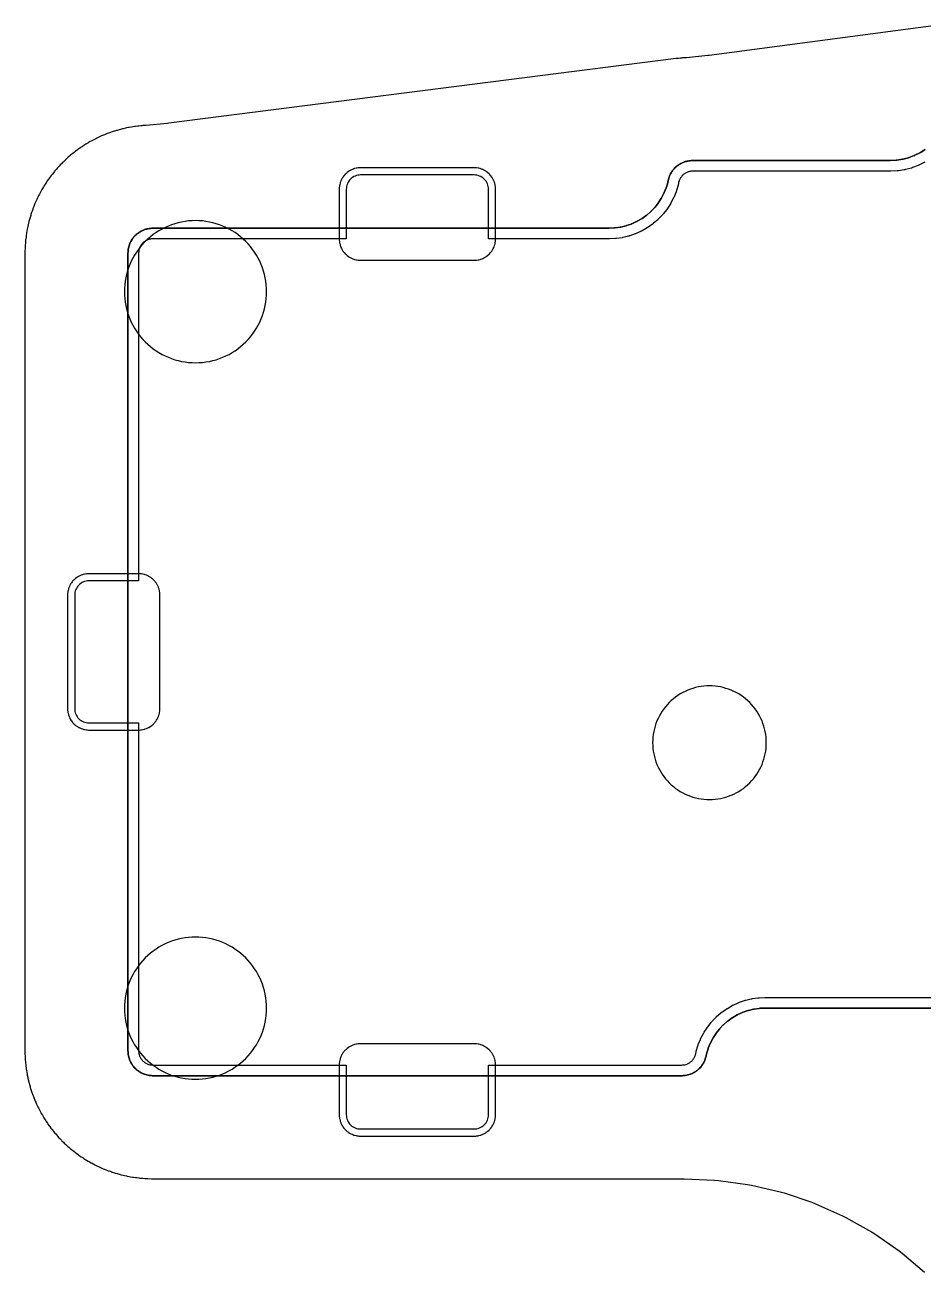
# Model space of a CAD drawing. Header units: millimetres. Extents: x 3 to 154, y -137 to -20.
# Drawn here: x 3.4 to 66.6, y -115.6 to -27.8 of the extents above; entities that cross this region are included whole.
import ezdxf

# ---------------------------------------------------------------- set-up
doc = ezdxf.new("R2010")
doc.units = ezdxf.units.MM
for name, color, linetype in [('BARE', 4, 'Continuous'), ('BARE_FLOOR', 6, 'Continuous'), ('FEET', 7, 'Continuous'), ('GASKET_POCKETS', 3, 'Continuous'), ('INNER_WALL', 2, 'Continuous'), ('OUTER_WALL', 1, 'Continuous'), ('PLATE', 4, 'Continuous')]:
    doc.layers.add(name, color=color, linetype=linetype)

msp = doc.modelspace()

# ---------------------------------------------------------------- linework, layer by layer
at = {"layer": 'BARE'}
for points in [[(67.838, -27.774), (51.524, -29.919), (51.43, -29.93), (49.947, -30.077), (49.852, -30.085), (49.747, -30.092), (49.678, -30.097), (49.65, -30.099), (49.582, -30.105), (49.525, -30.11), (49.379, -30.125), (49.276, -30.137), (49.205, -30.146), (13.513, -34.69), (13.416, -34.701), (11.889, -34.845), (11.784, -34.853), (11.736, -34.857), (11.709, -34.859), (11.674, -34.862), (11.607, -34.867), (11.55, -34.872), (11.405, -34.887), (11.325, -34.896), (11.178, -34.915), (11.115, -34.924), (10.976, -34.945), (10.882, -34.96), (10.731, -34.987), (10.676, -34.998), (10.533, -35.027), (10.454, -35.044), (10.309, -35.077), (10.248, -35.092), (10.112, -35.126), (10.02, -35.151), (9.872, -35.192), (9.819, -35.208), (9.679, -35.251), (9.602, -35.276), (9.461, -35.323), (9.401, -35.343), (9.269, -35.391), (9.181, -35.425), (9.037, -35.48), (8.986, -35.501), (8.851, -35.558), (8.777, -35.59), (8.641, -35.65), (8.584, -35.677), (8.457, -35.737), (8.372, -35.779), (8.235, -35.849), (8.186, -35.875), (8.057, -35.944), (7.986, -35.983), (7.858, -36.057), (7.803, -36.089), (7.683, -36.162), (7.602, -36.212), (7.472, -36.295), (7.426, -36.325), (7.305, -36.407), (7.238, -36.453), (7.117, -36.538), (7.066, -36.576), (6.954, -36.66), (6.878, -36.717), (6.757, -36.813), (6.714, -36.847), (6.601, -36.941), (6.54, -36.993), (6.428, -37.09), (6.381, -37.132), (6.277, -37.227), (6.208, -37.292), (6.096, -37.398), (6.057, -37.437), (5.954, -37.541), (5.898, -37.599), (5.796, -37.707), (5.753, -37.753), (5.659, -37.858), (5.596, -37.929), (5.496, -38.046), (5.461, -38.088), (5.368, -38.202), (5.318, -38.265), (5.227, -38.382), (5.189, -38.433), (5.106, -38.546), (5.05, -38.623), (4.962, -38.749), (4.931, -38.795), (4.85, -38.917), (4.807, -38.985), (4.728, -39.11), (4.695, -39.165), (4.623, -39.285), (4.575, -39.367), (4.5, -39.502), (4.473, -39.55), (4.405, -39.68), (4.368, -39.751), (4.302, -39.884), (4.274, -39.941), (4.215, -40.068), (4.175, -40.154), (4.113, -40.296), (4.092, -40.346), (4.036, -40.482), (4.007, -40.557), (3.954, -40.695), (3.932, -40.755), (3.885, -40.887), (3.855, -40.977), (3.807, -41.124), (3.79, -41.176), (3.748, -41.317), (3.726, -41.394), (3.687, -41.537), (3.671, -41.599), (3.638, -41.735), (3.616, -41.827), (3.583, -41.978), (3.571, -42.032), (3.543, -42.176), (3.529, -42.255), (3.504, -42.401), (3.494, -42.464), (3.474, -42.603), (3.462, -42.697), (3.443, -42.85), (3.437, -42.905), (3.424, -43.05), (3.417, -43.131), (3.407, -43.278), (3.401, -43.372), (3.397, -43.456), (3.396, -43.472), (3.391, -43.733), (3.388, -99.859), (3.388, -99.9), (3.388, -100.006), (3.39, -100.092), (3.391, -100.182), (3.398, -100.359), (3.398, -100.359), (3.404, -100.476), (3.409, -100.564), (3.412, -100.615), (3.424, -100.762), (3.429, -100.818), (3.444, -100.964), (3.453, -101.044), (3.471, -101.191), (3.48, -101.254), (3.501, -101.393), (3.517, -101.487), (3.544, -101.638), (3.554, -101.692), (3.583, -101.836), (3.6, -101.915), (3.633, -102.059), (3.648, -102.121), (3.682, -102.257), (3.707, -102.349), (3.748, -102.497), (3.764, -102.55), (3.807, -102.69), (3.832, -102.767), (3.879, -102.907), (3.9, -102.967), (3.947, -103.099), (3.981, -103.188), (4.037, -103.332), (4.057, -103.383), (4.114, -103.518), (4.146, -103.592), (4.207, -103.727), (4.233, -103.785), (4.294, -103.912), (4.336, -103.997), (4.405, -104.134), (4.431, -104.183), (4.501, -104.312), (4.54, -104.382), (4.613, -104.511), (4.645, -104.566), (4.718, -104.686), (4.768, -104.767), (4.851, -104.897), (4.881, -104.943), (4.963, -105.064), (5.009, -105.131), (5.095, -105.251), (5.132, -105.303), (5.216, -105.415), (5.274, -105.49), (5.369, -105.612), (5.404, -105.655), (5.497, -105.767), (5.549, -105.829), (5.646, -105.941), (5.689, -105.988), (5.783, -106.092), (5.848, -106.161), (5.955, -106.272), (5.993, -106.312), (6.097, -106.415), (6.155, -106.471), (6.263, -106.573), (6.31, -106.616), (6.414, -106.71), (6.485, -106.772), (6.602, -106.873), (6.645, -106.908), (6.758, -107.001), (6.821, -107.051), (6.938, -107.141), (6.989, -107.18), (7.102, -107.263), (7.179, -107.318), (7.306, -107.407), (7.351, -107.438), (7.473, -107.519), (7.541, -107.562), (7.666, -107.641), (7.721, -107.674), (7.841, -107.746), (7.924, -107.793), (8.058, -107.869), (8.106, -107.895), (8.236, -107.964), (8.307, -108.001), (8.44, -108.067), (8.497, -108.095), (8.624, -108.154), (8.711, -108.193), (8.852, -108.255), (8.903, -108.277), (9.038, -108.332), (9.113, -108.362), (9.252, -108.415), (9.311, -108.437), (9.444, -108.484), (9.533, -108.514), (9.68, -108.562), (9.732, -108.579), (9.873, -108.621), (9.95, -108.643), (10.093, -108.682), (10.155, -108.698), (10.291, -108.731), (10.383, -108.753), (10.534, -108.786), (10.588, -108.797), (10.732, -108.825), (10.811, -108.84), (10.957, -108.865), (11.02, -108.874), (11.159, -108.895), (11.253, -108.907), (11.406, -108.925), (11.461, -108.931), (11.607, -108.945), (11.687, -108.952), (11.835, -108.962), (11.929, -108.967), (12.012, -108.972), (12.029, -108.972), (12.289, -108.978), (49.529, -108.981), (49.554, -108.981), (49.642, -108.981), (49.783, -108.984), (51.916, -109.075), (52.197, -109.101), (54.242, -109.382), (54.519, -109.434), (56.53, -109.906), (56.8, -109.983), (58.758, -110.642), (59.02, -110.744), (60.907, -111.584), (61.158, -111.71), (62.958, -112.723), (63.197, -112.872), (64.894, -114.049), (65.117, -114.22), (66.696, -115.551)], [(69.133, -96.969), (55.51, -96.969), (55.498, -96.969), (55.483, -96.969), (55.481, -96.969), (55.097, -96.988), (55.087, -96.988), (55.058, -96.991), (55.048, -96.992), (54.697, -97.043), (54.687, -97.044), (54.659, -97.05), (54.648, -97.052), (54.304, -97.136), (54.294, -97.138), (54.266, -97.146), (54.256, -97.15), (53.922, -97.265), (53.912, -97.269), (53.885, -97.279), (53.875, -97.284), (53.553, -97.431), (53.544, -97.435), (53.518, -97.448), (53.509, -97.454), (53.202, -97.63), (53.193, -97.636), (53.169, -97.651), (53.16, -97.657), (52.872, -97.863), (52.863, -97.869), (52.841, -97.886), (52.832, -97.893), (52.565, -98.125), (52.557, -98.132), (52.536, -98.152), (52.529, -98.159), (52.284, -98.415), (52.277, -98.423), (52.258, -98.445), (52.251, -98.453), (52.032, -98.731), (52.026, -98.74), (52.009, -98.763), (52.003, -98.772), (51.812, -99.069), (51.806, -99.078), (51.792, -99.103), (51.787, -99.113), (51.624, -99.427), (51.619, -99.437), (51.607, -99.463), (51.603, -99.472), (51.471, -99.801), (51.468, -99.811), (51.458, -99.838), (51.455, -99.848), (51.355, -100.188), (51.352, -100.198), (51.345, -100.226), (51.343, -100.236), (51.331, -100.296), (51.324, -100.332), (51.324, -100.333), (51.315, -100.369), (51.305, -100.409), (51.286, -100.481), (51.285, -100.483), (51.262, -100.553), (51.255, -100.574), (51.229, -100.643), (51.228, -100.645), (51.198, -100.713), (51.189, -100.733), (51.156, -100.799), (51.155, -100.801), (51.119, -100.866), (51.107, -100.885), (51.068, -100.947), (51.067, -100.949), (51.024, -101.01), (51.011, -101.027), (50.966, -101.086), (50.964, -101.088), (50.916, -101.144), (50.901, -101.16), (50.851, -101.214), (50.849, -101.216), (50.796, -101.267), (50.779, -101.282), (50.723, -101.33), (50.722, -101.331), (50.663, -101.377), (50.646, -101.39), (50.585, -101.433), (50.583, -101.434), (50.521, -101.474), (50.502, -101.485), (50.438, -101.522), (50.436, -101.523), (50.37, -101.556), (50.35, -101.566), (50.282, -101.596), (50.28, -101.597), (50.211, -101.623), (50.19, -101.631), (50.12, -101.654), (50.118, -101.655), (50.047, -101.675), (50.025, -101.68), (49.953, -101.696), (49.951, -101.697), (49.878, -101.709), (49.856, -101.713), (49.783, -101.722), (49.781, -101.722), (49.707, -101.727), (49.666, -101.729), (49.629, -101.731), (49.628, -101.731), (49.591, -101.731), (12.407, -101.731), (12.37, -101.731), (12.369, -101.731), (12.332, -101.729), (12.291, -101.727), (12.217, -101.722), (12.215, -101.722), (12.142, -101.713), (12.12, -101.71), (12.048, -101.697), (12.045, -101.696), (11.973, -101.68), (11.952, -101.675), (11.881, -101.655), (11.879, -101.655), (11.809, -101.632), (11.788, -101.624), (11.719, -101.598), (11.717, -101.597), (11.65, -101.567), (11.63, -101.557), (11.564, -101.524), (11.562, -101.523), (11.498, -101.487), (11.479, -101.476), (11.417, -101.436), (11.415, -101.435), (11.355, -101.392), (11.337, -101.379), (11.279, -101.334), (11.277, -101.333), (11.221, -101.284), (11.205, -101.27), (11.152, -101.219), (11.15, -101.217), (11.099, -101.164), (11.084, -101.148), (11.036, -101.092), (11.035, -101.09), (10.989, -101.032), (10.976, -101.014), (10.934, -100.954), (10.933, -100.952), (10.893, -100.89), (10.882, -100.871), (10.846, -100.807), (10.844, -100.805), (10.811, -100.739), (10.802, -100.719), (10.772, -100.652), (10.771, -100.65), (10.745, -100.581), (10.737, -100.56), (10.714, -100.49), (10.713, -100.488), (10.694, -100.417), (10.688, -100.395), (10.672, -100.324), (10.672, -100.321), (10.659, -100.249), (10.656, -100.227), (10.647, -100.154), (10.647, -100.152), (10.641, -100.078), (10.639, -100.037), (10.638, -100), (10.638, -99.999), (10.637, -99.962), (10.637, -43.85), (10.638, -43.813), (10.638, -43.812), (10.639, -43.775), (10.641, -43.734), (10.647, -43.661), (10.647, -43.659), (10.656, -43.586), (10.659, -43.564), (10.672, -43.491), (10.672, -43.489), (10.688, -43.417), (10.694, -43.396), (10.713, -43.325), (10.714, -43.322), (10.737, -43.252), (10.745, -43.232), (10.771, -43.163), (10.772, -43.161), (10.802, -43.094), (10.811, -43.074), (10.844, -43.008), (10.846, -43.006), (10.882, -42.942), (10.893, -42.923), (10.933, -42.861), (10.934, -42.859), (10.976, -42.798), (10.989, -42.781), (11.035, -42.723), (11.036, -42.721), (11.084, -42.665), (11.099, -42.649), (11.15, -42.595), (11.152, -42.594), (11.205, -42.543), (11.221, -42.528), (11.277, -42.48), (11.279, -42.479), (11.337, -42.433), (11.355, -42.42), (11.415, -42.378), (11.417, -42.376), (11.479, -42.337), (11.498, -42.326), (11.562, -42.289), (11.564, -42.288), (11.63, -42.255), (11.65, -42.246), (11.717, -42.216), (11.719, -42.215), (11.788, -42.188), (11.809, -42.181), (11.879, -42.158), (11.881, -42.157), (11.952, -42.138), (11.973, -42.132), (12.045, -42.116), (12.047, -42.116), (12.12, -42.103), (12.142, -42.1), (12.215, -42.091), (12.217, -42.091), (12.291, -42.085), (12.332, -42.083), (12.368, -42.082), (12.37, -42.082), (12.407, -42.081), (44.465, -42.081), (44.477, -42.081), (44.492, -42.081), (44.494, -42.081), (44.878, -42.062), (44.888, -42.062), (44.917, -42.059), (44.917, -42.059), (44.927, -42.058), (45.278, -42.007), (45.288, -42.006), (45.316, -42), (45.327, -41.998), (45.671, -41.914), (45.681, -41.912), (45.709, -41.904), (45.719, -41.9), (46.053, -41.785), (46.063, -41.781), (46.09, -41.771), (46.1, -41.766), (46.422, -41.619), (46.431, -41.615), (46.457, -41.602), (46.466, -41.596), (46.773, -41.42), (46.782, -41.414), (46.806, -41.399), (46.815, -41.393), (47.103, -41.187), (47.112, -41.181), (47.134, -41.164), (47.143, -41.157), (47.41, -40.925), (47.418, -40.918), (47.439, -40.898), (47.446, -40.891), (47.691, -40.635), (47.698, -40.627), (47.717, -40.605), (47.724, -40.597), (47.943, -40.319), (47.949, -40.31), (47.966, -40.287), (47.972, -40.278), (48.163, -39.981), (48.169, -39.972), (48.183, -39.947), (48.188, -39.937), (48.351, -39.623), (48.356, -39.613), (48.368, -39.587), (48.372, -39.578), (48.504, -39.249), (48.507, -39.239), (48.517, -39.212), (48.52, -39.202), (48.62, -38.862), (48.623, -38.852), (48.63, -38.824), (48.632, -38.814), (48.644, -38.754), (48.651, -38.718), (48.651, -38.717), (48.66, -38.681), (48.67, -38.641), (48.689, -38.569), (48.69, -38.567), (48.713, -38.497), (48.72, -38.476), (48.746, -38.407), (48.747, -38.405), (48.777, -38.337), (48.786, -38.317), (48.819, -38.251), (48.82, -38.249), (48.856, -38.184), (48.868, -38.165), (48.907, -38.103), (48.908, -38.101), (48.951, -38.04), (48.964, -38.023), (49.009, -37.964), (49.011, -37.962), (49.059, -37.906), (49.074, -37.89), (49.124, -37.836), (49.126, -37.834), (49.179, -37.783), (49.196, -37.768), (49.252, -37.72), (49.253, -37.719), (49.312, -37.673), (49.329, -37.66), (49.39, -37.617), (49.392, -37.616), (49.454, -37.576), (49.473, -37.565), (49.537, -37.528), (49.539, -37.527), (49.605, -37.494), (49.625, -37.484), (49.693, -37.454), (49.695, -37.453), (49.764, -37.427), (49.785, -37.419), (49.855, -37.396), (49.857, -37.395), (49.928, -37.375), (49.95, -37.37), (50.022, -37.354), (50.024, -37.353), (50.097, -37.341), (50.119, -37.337), (50.192, -37.328), (50.194, -37.328), (50.268, -37.323), (50.309, -37.321), (50.346, -37.319), (50.347, -37.319), (50.384, -37.319), (64.248, -37.319), (64.261, -37.319), (64.277, -37.318), (64.279, -37.318), (64.695, -37.297), (64.707, -37.296), (64.737, -37.293), (64.749, -37.291), (65.128, -37.232), (65.139, -37.23), (65.17, -37.224), (65.181, -37.221), (65.552, -37.123), (65.563, -37.12), (65.592, -37.111), (65.603, -37.107), (65.962, -36.971), (65.973, -36.967), (66.001, -36.955), (66.012, -36.95), (66.355, -36.778), (66.365, -36.773), (66.392, -36.757), (66.402, -36.751), (66.726, -36.545)]]:
    msp.add_lwpolyline(points, dxfattribs=at)
at = {"layer": 'BARE_FLOOR'}
msp.add_lwpolyline([(55.555, -78.294), (55.551, -78.098), (55.536, -77.902), (55.512, -77.708), (55.478, -77.514), (55.435, -77.323), (55.383, -77.133), (55.321, -76.947), (55.251, -76.764), (55.171, -76.584), (55.083, -76.409), (54.986, -76.238), (54.881, -76.072), (54.768, -75.912), (54.647, -75.757), (54.519, -75.608), (54.384, -75.466), (54.242, -75.331), (54.093, -75.202), (53.938, -75.082), (53.778, -74.969), (53.612, -74.864), (53.441, -74.767), (53.266, -74.678), (53.086, -74.599), (52.903, -74.528), (52.716, -74.467), (52.527, -74.414), (52.336, -74.371), (52.142, -74.338), (51.947, -74.314), (51.752, -74.299), (51.555, -74.294), (51.359, -74.299), (51.163, -74.314), (50.968, -74.338), (50.775, -74.371), (50.583, -74.414), (50.394, -74.467), (50.208, -74.528), (50.025, -74.599), (49.845, -74.678), (49.67, -74.767), (49.499, -74.864), (49.333, -74.969), (49.173, -75.082), (49.018, -75.202), (48.869, -75.331), (48.727, -75.466), (48.592, -75.608), (48.463, -75.757), (48.342, -75.912), (48.229, -76.072), (48.124, -76.238), (48.028, -76.409), (47.939, -76.584), (47.86, -76.764), (47.789, -76.947), (47.728, -77.133), (47.675, -77.323), (47.632, -77.514), (47.599, -77.708), (47.575, -77.902), (47.56, -78.098), (47.555, -78.294), (47.56, -78.491), (47.575, -78.687), (47.599, -78.881), (47.632, -79.075), (47.675, -79.266), (47.728, -79.456), (47.789, -79.642), (47.86, -79.825), (47.939, -80.005), (48.028, -80.18), (48.124, -80.351), (48.229, -80.517), (48.342, -80.677), (48.463, -80.832), (48.592, -80.981), (48.727, -81.123), (48.869, -81.258), (49.018, -81.386), (49.173, -81.507), (49.333, -81.62), (49.499, -81.725), (49.67, -81.822), (49.845, -81.91), (50.025, -81.99), (50.208, -82.061), (50.394, -82.122), (50.583, -82.175), (50.775, -82.218), (50.968, -82.251), (51.163, -82.275), (51.359, -82.29), (51.555, -82.294), (51.752, -82.29), (51.947, -82.275), (52.142, -82.251), (52.336, -82.218), (52.527, -82.175), (52.716, -82.122), (52.903, -82.061), (53.086, -81.99), (53.266, -81.91), (53.441, -81.822), (53.612, -81.725), (53.778, -81.62), (53.938, -81.507), (54.093, -81.386), (54.242, -81.258), (54.384, -81.123), (54.519, -80.981), (54.647, -80.832), (54.768, -80.677), (54.881, -80.517), (54.986, -80.351), (55.083, -80.18), (55.171, -80.005), (55.251, -79.825), (55.321, -79.642), (55.383, -79.456), (55.435, -79.266), (55.478, -79.075), (55.512, -78.881), (55.536, -78.687), (55.551, -78.491), (55.555, -78.294)], close=True, dxfattribs=at)
at = {"layer": 'FEET'}
for points in [[(20.391, -46.548), (20.385, -46.303), (20.366, -46.058), (20.336, -45.814), (20.294, -45.573), (20.241, -45.333), (20.175, -45.097), (20.098, -44.864), (20.01, -44.635), (19.91, -44.41), (19.8, -44.191), (19.679, -43.978), (19.548, -43.77), (19.407, -43.57), (19.256, -43.376), (19.095, -43.19), (18.926, -43.013), (18.748, -42.843), (18.563, -42.683), (18.369, -42.532), (18.168, -42.391), (17.961, -42.26), (17.748, -42.139), (17.528, -42.028), (17.304, -41.929), (17.075, -41.84), (16.842, -41.763), (16.605, -41.698), (16.366, -41.644), (16.124, -41.602), (15.881, -41.572), (15.636, -41.554), (15.391, -41.548), (15.145, -41.554), (14.9, -41.572), (14.657, -41.602), (14.415, -41.644), (14.176, -41.698), (13.939, -41.763), (13.706, -41.84), (13.477, -41.929), (13.253, -42.028), (13.034, -42.139), (12.82, -42.26), (12.613, -42.391), (12.412, -42.532), (12.219, -42.683), (12.033, -42.843), (11.855, -43.013), (11.686, -43.19), (11.525, -43.376), (11.375, -43.57), (11.233, -43.77), (11.102, -43.978), (10.981, -44.191), (10.871, -44.41), (10.771, -44.635), (10.683, -44.864), (10.606, -45.097), (10.54, -45.333), (10.487, -45.573), (10.445, -45.814), (10.415, -46.058), (10.397, -46.303), (10.391, -46.548), (10.397, -46.793), (10.415, -47.038), (10.445, -47.282), (10.487, -47.524), (10.54, -47.763), (10.606, -48), (10.683, -48.233), (10.771, -48.462), (10.871, -48.686), (10.981, -48.905), (11.102, -49.119), (11.233, -49.326), (11.375, -49.527), (11.525, -49.72), (11.686, -49.906), (11.855, -50.084), (12.033, -50.253), (12.219, -50.413), (12.412, -50.564), (12.613, -50.705), (12.82, -50.837), (13.034, -50.958), (13.253, -51.068), (13.477, -51.168), (13.706, -51.256), (13.939, -51.333), (14.176, -51.398), (14.415, -51.452), (14.657, -51.494), (14.9, -51.524), (15.145, -51.542), (15.391, -51.548), (15.636, -51.542), (15.881, -51.524), (16.124, -51.494), (16.366, -51.452), (16.605, -51.398), (16.842, -51.333), (17.075, -51.256), (17.304, -51.168), (17.528, -51.068), (17.748, -50.958), (17.961, -50.837), (18.168, -50.705), (18.369, -50.564), (18.563, -50.413), (18.748, -50.253), (18.926, -50.084), (19.095, -49.906), (19.256, -49.72), (19.407, -49.527), (19.548, -49.326), (19.679, -49.119), (19.8, -48.905), (19.91, -48.686), (20.01, -48.462), (20.098, -48.233), (20.175, -48), (20.241, -47.763), (20.294, -47.524), (20.336, -47.282), (20.366, -47.038), (20.385, -46.793), (20.391, -46.548)], [(20.388, -96.978), (20.382, -96.733), (20.364, -96.488), (20.334, -96.245), (20.292, -96.003), (20.238, -95.763), (20.172, -95.527), (20.095, -95.294), (20.007, -95.065), (19.908, -94.841), (19.797, -94.621), (19.676, -94.408), (19.545, -94.2), (19.404, -94), (19.253, -93.806), (19.092, -93.621), (18.923, -93.443), (18.745, -93.274), (18.56, -93.113), (18.366, -92.962), (18.166, -92.821), (17.958, -92.69), (17.745, -92.569), (17.525, -92.458), (17.301, -92.359), (17.072, -92.271), (16.839, -92.194), (16.603, -92.128), (16.363, -92.074), (16.121, -92.032), (15.878, -92.002), (15.633, -91.984), (15.388, -91.978), (15.142, -91.984), (14.898, -92.002), (14.654, -92.032), (14.412, -92.074), (14.173, -92.128), (13.936, -92.194), (13.703, -92.271), (13.474, -92.359), (13.25, -92.458), (13.031, -92.569), (12.817, -92.69), (12.61, -92.821), (12.409, -92.962), (12.216, -93.113), (12.03, -93.274), (11.852, -93.443), (11.683, -93.621), (11.523, -93.806), (11.372, -94), (11.23, -94.2), (11.099, -94.408), (10.978, -94.621), (10.868, -94.841), (10.768, -95.065), (10.68, -95.294), (10.603, -95.527), (10.538, -95.763), (10.484, -96.003), (10.442, -96.245), (10.412, -96.488), (10.394, -96.733), (10.388, -96.978), (10.394, -97.224), (10.412, -97.468), (10.442, -97.712), (10.484, -97.954), (10.538, -98.193), (10.603, -98.43), (10.68, -98.663), (10.768, -98.892), (10.868, -99.116), (10.978, -99.335), (11.099, -99.549), (11.23, -99.756), (11.372, -99.957), (11.523, -100.15), (11.683, -100.336), (11.852, -100.514), (12.03, -100.683), (12.216, -100.843), (12.409, -100.994), (12.61, -101.136), (12.817, -101.267), (13.031, -101.388), (13.25, -101.498), (13.474, -101.598), (13.703, -101.686), (13.936, -101.763), (14.173, -101.828), (14.412, -101.882), (14.654, -101.924), (14.898, -101.954), (15.142, -101.972), (15.388, -101.978), (15.633, -101.972), (15.878, -101.954), (16.121, -101.924), (16.363, -101.882), (16.603, -101.828), (16.839, -101.763), (17.072, -101.686), (17.301, -101.598), (17.525, -101.498), (17.745, -101.388), (17.958, -101.267), (18.166, -101.136), (18.366, -100.994), (18.56, -100.843), (18.745, -100.683), (18.923, -100.514), (19.092, -100.336), (19.253, -100.15), (19.404, -99.957), (19.545, -99.756), (19.676, -99.549), (19.797, -99.335), (19.908, -99.116), (20.007, -98.892), (20.095, -98.663), (20.172, -98.43), (20.238, -98.193), (20.292, -97.954), (20.334, -97.712), (20.364, -97.468), (20.382, -97.224), (20.388, -96.978)]]:
    msp.add_lwpolyline(points, close=True, dxfattribs=at)
at = {"layer": 'GASKET_POCKETS'}
for points in [[(27, -37.831), (26.975, -37.832), (26.877, -37.837), (26.829, -37.841), (26.732, -37.856), (26.683, -37.865), (26.588, -37.889), (26.541, -37.904), (26.449, -37.937), (26.404, -37.955), (26.315, -37.997), (26.272, -38.02), (26.187, -38.071), (26.147, -38.098), (26.068, -38.157), (26.03, -38.188), (25.957, -38.254), (25.922, -38.288), (25.857, -38.361), (25.825, -38.399), (25.767, -38.478), (25.74, -38.519), (25.689, -38.603), (25.666, -38.646), (25.624, -38.735), (25.605, -38.78), (25.572, -38.873), (25.558, -38.919), (25.534, -39.015), (25.525, -39.063), (25.51, -39.16), (25.505, -39.209), (25.501, -39.307), (25.5, -39.331), (25.5, -42.831), (25.501, -42.856), (25.505, -42.954), (25.51, -43.003), (25.525, -43.1), (25.534, -43.148), (25.558, -43.243), (25.572, -43.29), (25.605, -43.382), (25.624, -43.428), (25.666, -43.516), (25.689, -43.56), (25.74, -43.644), (25.767, -43.685), (25.825, -43.763), (25.857, -43.801), (25.922, -43.874), (25.957, -43.909), (26.03, -43.975), (26.068, -44.006), (26.147, -44.064), (26.187, -44.092), (26.272, -44.142), (26.315, -44.165), (26.404, -44.207), (26.449, -44.226), (26.541, -44.259), (26.588, -44.273), (26.683, -44.297), (26.732, -44.307), (26.829, -44.321), (26.877, -44.326), (26.975, -44.331), (27, -44.331), (35, -44.331), (35.025, -44.331), (35.123, -44.326), (35.171, -44.321), (35.268, -44.307), (35.317, -44.297), (35.412, -44.273), (35.459, -44.259), (35.551, -44.226), (35.596, -44.207), (35.685, -44.165), (35.728, -44.142), (35.813, -44.092), (35.853, -44.064), (35.932, -44.006), (35.97, -43.975), (36.043, -43.909), (36.078, -43.874), (36.143, -43.801), (36.175, -43.763), (36.233, -43.685), (36.26, -43.644), (36.311, -43.56), (36.334, -43.516), (36.376, -43.428), (36.395, -43.382), (36.428, -43.29), (36.442, -43.243), (36.466, -43.148), (36.475, -43.1), (36.49, -43.003), (36.495, -42.954), (36.499, -42.856), (36.5, -42.831), (36.5, -39.331), (36.499, -39.307), (36.495, -39.209), (36.49, -39.16), (36.475, -39.063), (36.466, -39.015), (36.442, -38.919), (36.428, -38.873), (36.395, -38.78), (36.376, -38.735), (36.334, -38.646), (36.311, -38.603), (36.26, -38.519), (36.233, -38.478), (36.175, -38.399), (36.143, -38.361), (36.078, -38.288), (36.043, -38.254), (35.97, -38.188), (35.932, -38.157), (35.853, -38.098), (35.813, -38.071), (35.728, -38.02), (35.685, -37.997), (35.596, -37.955), (35.551, -37.937), (35.459, -37.904), (35.412, -37.889), (35.317, -37.865), (35.268, -37.856), (35.171, -37.841), (35.123, -37.837), (35.025, -37.832), (35, -37.831), (27, -37.831)], [(6.387, -75.9), (6.388, -75.925), (6.393, -76.023), (6.398, -76.071), (6.412, -76.168), (6.422, -76.217), (6.446, -76.312), (6.46, -76.359), (6.493, -76.451), (6.512, -76.496), (6.554, -76.585), (6.577, -76.628), (6.627, -76.713), (6.654, -76.753), (6.713, -76.832), (6.744, -76.87), (6.81, -76.943), (6.845, -76.978), (6.917, -77.043), (6.955, -77.075), (7.034, -77.133), (7.075, -77.16), (7.159, -77.211), (7.202, -77.234), (7.291, -77.276), (7.336, -77.295), (7.429, -77.328), (7.476, -77.342), (7.571, -77.366), (7.619, -77.375), (7.716, -77.39), (7.765, -77.395), (7.863, -77.399), (7.887, -77.4), (11.387, -77.4), (11.412, -77.399), (11.51, -77.395), (11.559, -77.39), (11.656, -77.375), (11.704, -77.366), (11.799, -77.342), (11.846, -77.328), (11.939, -77.295), (11.984, -77.276), (12.073, -77.234), (12.116, -77.211), (12.2, -77.16), (12.241, -77.133), (12.32, -77.075), (12.358, -77.043), (12.43, -76.978), (12.465, -76.943), (12.531, -76.87), (12.562, -76.832), (12.621, -76.753), (12.648, -76.713), (12.698, -76.628), (12.721, -76.585), (12.763, -76.496), (12.782, -76.451), (12.815, -76.359), (12.829, -76.312), (12.853, -76.217), (12.863, -76.168), (12.877, -76.071), (12.882, -76.023), (12.887, -75.925), (12.887, -75.9), (12.887, -67.9), (12.887, -67.875), (12.882, -67.777), (12.877, -67.729), (12.863, -67.632), (12.853, -67.583), (12.829, -67.488), (12.815, -67.441), (12.782, -67.349), (12.763, -67.304), (12.721, -67.215), (12.698, -67.172), (12.648, -67.087), (12.621, -67.047), (12.562, -66.968), (12.531, -66.93), (12.465, -66.857), (12.43, -66.822), (12.358, -66.757), (12.32, -66.725), (12.241, -66.667), (12.2, -66.64), (12.116, -66.589), (12.073, -66.566), (11.984, -66.524), (11.939, -66.505), (11.846, -66.472), (11.799, -66.458), (11.704, -66.434), (11.656, -66.425), (11.559, -66.41), (11.51, -66.405), (11.412, -66.401), (11.387, -66.4), (7.887, -66.4), (7.863, -66.401), (7.765, -66.405), (7.716, -66.41), (7.619, -66.425), (7.571, -66.434), (7.476, -66.458), (7.429, -66.472), (7.336, -66.505), (7.291, -66.524), (7.202, -66.566), (7.159, -66.589), (7.075, -66.64), (7.034, -66.667), (6.955, -66.725), (6.917, -66.757), (6.845, -66.822), (6.81, -66.857), (6.744, -66.93), (6.713, -66.968), (6.654, -67.047), (6.627, -67.087), (6.577, -67.172), (6.554, -67.215), (6.512, -67.304), (6.493, -67.349), (6.46, -67.441), (6.446, -67.488), (6.422, -67.583), (6.412, -67.632), (6.398, -67.729), (6.393, -67.777), (6.388, -67.875), (6.387, -67.9), (6.387, -75.9)], [(35, -105.981), (35.025, -105.981), (35.123, -105.976), (35.171, -105.971), (35.268, -105.957), (35.317, -105.947), (35.412, -105.923), (35.459, -105.909), (35.551, -105.876), (35.596, -105.857), (35.685, -105.815), (35.728, -105.792), (35.813, -105.742), (35.853, -105.714), (35.932, -105.656), (35.97, -105.625), (36.043, -105.559), (36.078, -105.524), (36.143, -105.451), (36.175, -105.413), (36.233, -105.335), (36.26, -105.294), (36.311, -105.21), (36.334, -105.166), (36.376, -105.078), (36.395, -105.032), (36.428, -104.94), (36.442, -104.893), (36.466, -104.798), (36.475, -104.75), (36.49, -104.653), (36.495, -104.604), (36.499, -104.506), (36.5, -104.481), (36.5, -100.981), (36.499, -100.957), (36.495, -100.859), (36.49, -100.81), (36.475, -100.713), (36.466, -100.665), (36.442, -100.569), (36.428, -100.523), (36.395, -100.43), (36.376, -100.385), (36.334, -100.296), (36.311, -100.253), (36.26, -100.169), (36.233, -100.128), (36.175, -100.049), (36.143, -100.011), (36.078, -99.938), (36.043, -99.904), (35.97, -99.838), (35.932, -99.807), (35.853, -99.748), (35.813, -99.721), (35.728, -99.67), (35.685, -99.647), (35.596, -99.605), (35.551, -99.587), (35.459, -99.554), (35.412, -99.539), (35.317, -99.515), (35.268, -99.506), (35.171, -99.491), (35.123, -99.487), (35.025, -99.482), (35, -99.481), (27, -99.481), (26.975, -99.482), (26.877, -99.487), (26.829, -99.491), (26.732, -99.506), (26.683, -99.515), (26.588, -99.539), (26.541, -99.554), (26.449, -99.587), (26.404, -99.605), (26.315, -99.647), (26.272, -99.67), (26.187, -99.721), (26.147, -99.748), (26.068, -99.807), (26.03, -99.838), (25.957, -99.904), (25.922, -99.938), (25.857, -100.011), (25.825, -100.049), (25.767, -100.128), (25.74, -100.169), (25.689, -100.253), (25.666, -100.296), (25.624, -100.385), (25.605, -100.43), (25.572, -100.523), (25.558, -100.569), (25.534, -100.665), (25.525, -100.713), (25.51, -100.81), (25.505, -100.859), (25.501, -100.957), (25.5, -100.981), (25.5, -104.481), (25.501, -104.506), (25.505, -104.604), (25.51, -104.653), (25.525, -104.75), (25.534, -104.798), (25.558, -104.893), (25.572, -104.94), (25.605, -105.032), (25.624, -105.078), (25.666, -105.166), (25.689, -105.21), (25.74, -105.294), (25.767, -105.335), (25.825, -105.413), (25.857, -105.451), (25.922, -105.524), (25.957, -105.559), (26.03, -105.625), (26.068, -105.656), (26.147, -105.714), (26.187, -105.742), (26.272, -105.792), (26.315, -105.815), (26.404, -105.857), (26.449, -105.876), (26.541, -105.909), (26.588, -105.923), (26.683, -105.947), (26.732, -105.957), (26.829, -105.971), (26.877, -105.976), (26.975, -105.981), (27, -105.981), (35, -105.981)]]:
    msp.add_lwpolyline(points, close=True, dxfattribs=at)
at = {"layer": 'INNER_WALL'}
msp.add_lwpolyline([(66.726, -36.545), (66.402, -36.751), (66.392, -36.757), (66.365, -36.773), (66.355, -36.778), (66.012, -36.95), (66.001, -36.955), (65.973, -36.967), (65.962, -36.971), (65.603, -37.107), (65.592, -37.111), (65.563, -37.12), (65.552, -37.123), (65.181, -37.221), (65.17, -37.224), (65.139, -37.23), (65.128, -37.232), (64.749, -37.291), (64.737, -37.293), (64.707, -37.296), (64.695, -37.297), (64.279, -37.318), (64.277, -37.318), (64.261, -37.319), (64.248, -37.319), (50.384, -37.319), (50.347, -37.319), (50.346, -37.319), (50.309, -37.321), (50.268, -37.323), (50.194, -37.328), (50.192, -37.328), (50.119, -37.337), (50.097, -37.341), (50.024, -37.353), (50.022, -37.354), (49.95, -37.37), (49.928, -37.375), (49.857, -37.395), (49.855, -37.396), (49.785, -37.419), (49.764, -37.427), (49.695, -37.453), (49.693, -37.454), (49.625, -37.484), (49.605, -37.494), (49.539, -37.527), (49.537, -37.528), (49.473, -37.565), (49.454, -37.576), (49.392, -37.616), (49.39, -37.617), (49.329, -37.66), (49.312, -37.673), (49.253, -37.719), (49.252, -37.72), (49.196, -37.768), (49.179, -37.783), (49.126, -37.834), (49.124, -37.836), (49.074, -37.89), (49.059, -37.906), (49.011, -37.962), (49.009, -37.964), (48.964, -38.023), (48.951, -38.04), (48.908, -38.101), (48.907, -38.103), (48.868, -38.165), (48.856, -38.184), (48.82, -38.249), (48.819, -38.251), (48.786, -38.317), (48.777, -38.337), (48.747, -38.405), (48.746, -38.407), (48.72, -38.476), (48.713, -38.497), (48.69, -38.567), (48.689, -38.569), (48.67, -38.641), (48.66, -38.681), (48.651, -38.717), (48.651, -38.718), (48.644, -38.754), (48.632, -38.814), (48.63, -38.824), (48.623, -38.852), (48.62, -38.862), (48.52, -39.202), (48.517, -39.212), (48.507, -39.239), (48.504, -39.249), (48.372, -39.578), (48.368, -39.587), (48.356, -39.613), (48.351, -39.623), (48.188, -39.937), (48.183, -39.947), (48.169, -39.972), (48.163, -39.981), (47.972, -40.278), (47.966, -40.287), (47.949, -40.31), (47.943, -40.319), (47.724, -40.597), (47.717, -40.605), (47.698, -40.627), (47.691, -40.635), (47.446, -40.891), (47.439, -40.898), (47.418, -40.918), (47.41, -40.925), (47.143, -41.157), (47.134, -41.164), (47.112, -41.181), (47.103, -41.187), (46.815, -41.393), (46.806, -41.399), (46.782, -41.414), (46.773, -41.42), (46.466, -41.596), (46.457, -41.602), (46.431, -41.615), (46.422, -41.619), (46.1, -41.766), (46.09, -41.771), (46.063, -41.781), (46.053, -41.785), (45.719, -41.9), (45.709, -41.904), (45.681, -41.912), (45.671, -41.914), (45.327, -41.998), (45.316, -42), (45.288, -42.006), (45.278, -42.007), (44.927, -42.058), (44.917, -42.059), (44.888, -42.062), (44.888, -42.062), (44.878, -42.062), (44.494, -42.081), (44.492, -42.081), (44.477, -42.081), (44.465, -42.081), (12.407, -42.081), (12.37, -42.082), (12.368, -42.082), (12.332, -42.083), (12.291, -42.085), (12.217, -42.091), (12.215, -42.091), (12.142, -42.1), (12.12, -42.103), (12.047, -42.116), (12.045, -42.116), (11.973, -42.132), (11.952, -42.138), (11.881, -42.157), (11.879, -42.158), (11.809, -42.181), (11.788, -42.188), (11.719, -42.215), (11.717, -42.216), (11.65, -42.246), (11.63, -42.255), (11.564, -42.288), (11.562, -42.289), (11.498, -42.326), (11.479, -42.337), (11.417, -42.376), (11.415, -42.378), (11.355, -42.42), (11.337, -42.433), (11.279, -42.479), (11.277, -42.48), (11.221, -42.528), (11.205, -42.543), (11.152, -42.594), (11.15, -42.595), (11.099, -42.649), (11.084, -42.665), (11.036, -42.721), (11.035, -42.723), (10.989, -42.781), (10.976, -42.798), (10.934, -42.859), (10.933, -42.861), (10.893, -42.923), (10.882, -42.942), (10.846, -43.006), (10.844, -43.008), (10.811, -43.074), (10.802, -43.094), (10.772, -43.161), (10.771, -43.163), (10.745, -43.232), (10.737, -43.252), (10.714, -43.322), (10.713, -43.325), (10.694, -43.396), (10.688, -43.417), (10.672, -43.489), (10.672, -43.491), (10.659, -43.564), (10.656, -43.586), (10.647, -43.659), (10.647, -43.661), (10.641, -43.734), (10.639, -43.775), (10.638, -43.812), (10.638, -43.813), (10.637, -43.85), (10.637, -99.962), (10.638, -99.999), (10.638, -100), (10.639, -100.037), (10.641, -100.078), (10.647, -100.152), (10.647, -100.154), (10.656, -100.227), (10.659, -100.249), (10.672, -100.321), (10.672, -100.324), (10.688, -100.395), (10.694, -100.417), (10.713, -100.488), (10.714, -100.49), (10.737, -100.56), (10.745, -100.581), (10.771, -100.65), (10.772, -100.652), (10.802, -100.719), (10.811, -100.739), (10.844, -100.805), (10.846, -100.807), (10.882, -100.871), (10.893, -100.89), (10.933, -100.952), (10.934, -100.954), (10.976, -101.014), (10.989, -101.032), (11.035, -101.09), (11.036, -101.092), (11.084, -101.148), (11.099, -101.164), (11.15, -101.217), (11.152, -101.219), (11.205, -101.27), (11.221, -101.284), (11.277, -101.333), (11.279, -101.334), (11.337, -101.379), (11.355, -101.392), (11.415, -101.435), (11.417, -101.436), (11.479, -101.476), (11.498, -101.487), (11.562, -101.523), (11.564, -101.524), (11.63, -101.557), (11.65, -101.567), (11.717, -101.597), (11.719, -101.598), (11.788, -101.624), (11.809, -101.632), (11.879, -101.655), (11.881, -101.655), (11.952, -101.675), (11.973, -101.68), (12.045, -101.696), (12.048, -101.697), (12.12, -101.71), (12.142, -101.713), (12.215, -101.722), (12.217, -101.722), (12.291, -101.727), (12.332, -101.729), (12.369, -101.731), (12.37, -101.731), (12.407, -101.731), (49.591, -101.731), (49.628, -101.731), (49.629, -101.731), (49.666, -101.729), (49.707, -101.727), (49.781, -101.722), (49.783, -101.722), (49.856, -101.713), (49.878, -101.709), (49.951, -101.697), (49.953, -101.696), (50.025, -101.68), (50.047, -101.675), (50.118, -101.655), (50.12, -101.654), (50.19, -101.631), (50.211, -101.623), (50.28, -101.597), (50.282, -101.596), (50.35, -101.566), (50.37, -101.556), (50.436, -101.523), (50.438, -101.522), (50.502, -101.485), (50.521, -101.474), (50.583, -101.434), (50.585, -101.433), (50.646, -101.39), (50.663, -101.377), (50.722, -101.331), (50.723, -101.33), (50.779, -101.282), (50.796, -101.267), (50.849, -101.216), (50.851, -101.214), (50.901, -101.16), (50.916, -101.144), (50.964, -101.088), (50.966, -101.086), (51.011, -101.027), (51.024, -101.01), (51.067, -100.949), (51.068, -100.947), (51.107, -100.885), (51.119, -100.866), (51.155, -100.801), (51.156, -100.799), (51.189, -100.733), (51.198, -100.713), (51.228, -100.645), (51.229, -100.643), (51.255, -100.574), (51.262, -100.553), (51.285, -100.483), (51.286, -100.481), (51.305, -100.409), (51.315, -100.369), (51.324, -100.333), (51.324, -100.332), (51.331, -100.296), (51.343, -100.236), (51.345, -100.226), (51.352, -100.198), (51.355, -100.188), (51.455, -99.848), (51.458, -99.838), (51.468, -99.811), (51.471, -99.801), (51.603, -99.472), (51.607, -99.463), (51.619, -99.437), (51.624, -99.427), (51.787, -99.113), (51.792, -99.103), (51.806, -99.078), (51.812, -99.069), (52.003, -98.772), (52.009, -98.763), (52.026, -98.74), (52.032, -98.731), (52.251, -98.453), (52.258, -98.445), (52.277, -98.423), (52.284, -98.415), (52.529, -98.159), (52.536, -98.152), (52.557, -98.132), (52.565, -98.125), (52.832, -97.893), (52.841, -97.886), (52.863, -97.869), (52.872, -97.863), (53.16, -97.657), (53.169, -97.651), (53.193, -97.636), (53.202, -97.63), (53.509, -97.454), (53.518, -97.448), (53.544, -97.435), (53.553, -97.431), (53.875, -97.284), (53.885, -97.279), (53.912, -97.269), (53.922, -97.265), (54.256, -97.15), (54.266, -97.146), (54.294, -97.138), (54.304, -97.136), (54.648, -97.052), (54.659, -97.05), (54.687, -97.044), (54.697, -97.043), (55.048, -96.992), (55.058, -96.991), (55.087, -96.988), (55.097, -96.988), (55.481, -96.969), (55.483, -96.969), (55.498, -96.969), (55.51, -96.969), (69.133, -96.969)], dxfattribs=at)
at = {"layer": 'OUTER_WALL'}
msp.add_lwpolyline([(67.838, -27.774), (51.524, -29.919), (51.43, -29.93), (49.947, -30.077), (49.852, -30.085), (49.747, -30.092), (49.678, -30.097), (49.65, -30.099), (49.582, -30.105), (49.525, -30.11), (49.379, -30.125), (49.276, -30.137), (49.205, -30.146), (13.513, -34.69), (13.416, -34.701), (11.889, -34.845), (11.784, -34.853), (11.736, -34.857), (11.709, -34.859), (11.674, -34.862), (11.607, -34.867), (11.55, -34.872), (11.405, -34.887), (11.325, -34.896), (11.178, -34.915), (11.115, -34.924), (10.976, -34.945), (10.882, -34.96), (10.731, -34.987), (10.676, -34.998), (10.533, -35.027), (10.454, -35.044), (10.309, -35.077), (10.248, -35.092), (10.112, -35.126), (10.02, -35.151), (9.872, -35.192), (9.819, -35.208), (9.679, -35.251), (9.602, -35.276), (9.461, -35.323), (9.401, -35.343), (9.269, -35.391), (9.181, -35.425), (9.037, -35.48), (8.986, -35.501), (8.851, -35.558), (8.777, -35.59), (8.641, -35.65), (8.584, -35.677), (8.457, -35.737), (8.372, -35.779), (8.235, -35.849), (8.186, -35.875), (8.057, -35.944), (7.986, -35.983), (7.858, -36.057), (7.803, -36.089), (7.683, -36.162), (7.602, -36.212), (7.472, -36.295), (7.426, -36.325), (7.305, -36.407), (7.238, -36.453), (7.117, -36.538), (7.066, -36.576), (6.954, -36.66), (6.878, -36.717), (6.757, -36.813), (6.714, -36.847), (6.601, -36.941), (6.54, -36.993), (6.428, -37.09), (6.381, -37.132), (6.277, -37.227), (6.208, -37.292), (6.096, -37.398), (6.057, -37.437), (5.954, -37.541), (5.898, -37.599), (5.796, -37.707), (5.753, -37.753), (5.659, -37.858), (5.596, -37.929), (5.496, -38.046), (5.461, -38.088), (5.368, -38.202), (5.318, -38.265), (5.227, -38.382), (5.189, -38.433), (5.106, -38.546), (5.05, -38.623), (4.962, -38.749), (4.931, -38.795), (4.85, -38.917), (4.807, -38.985), (4.728, -39.11), (4.695, -39.165), (4.623, -39.285), (4.575, -39.367), (4.5, -39.502), (4.473, -39.55), (4.405, -39.68), (4.368, -39.751), (4.302, -39.884), (4.274, -39.941), (4.215, -40.068), (4.175, -40.154), (4.113, -40.296), (4.092, -40.346), (4.036, -40.482), (4.007, -40.557), (3.954, -40.695), (3.932, -40.755), (3.885, -40.887), (3.855, -40.977), (3.807, -41.124), (3.79, -41.176), (3.748, -41.317), (3.726, -41.394), (3.687, -41.537), (3.671, -41.599), (3.638, -41.735), (3.616, -41.827), (3.583, -41.978), (3.571, -42.032), (3.543, -42.176), (3.529, -42.255), (3.504, -42.401), (3.494, -42.464), (3.474, -42.603), (3.462, -42.697), (3.443, -42.85), (3.437, -42.905), (3.424, -43.05), (3.417, -43.131), (3.407, -43.278), (3.401, -43.372), (3.397, -43.456), (3.396, -43.472), (3.391, -43.733), (3.388, -99.859), (3.388, -99.9), (3.388, -100.006), (3.39, -100.092), (3.391, -100.182), (3.391, -100.182), (3.398, -100.359), (3.404, -100.476), (3.409, -100.564), (3.412, -100.615), (3.424, -100.762), (3.429, -100.818), (3.444, -100.964), (3.453, -101.044), (3.471, -101.191), (3.48, -101.254), (3.501, -101.393), (3.517, -101.487), (3.544, -101.638), (3.554, -101.692), (3.583, -101.836), (3.6, -101.915), (3.633, -102.059), (3.648, -102.121), (3.682, -102.257), (3.707, -102.349), (3.748, -102.497), (3.764, -102.55), (3.807, -102.69), (3.832, -102.767), (3.879, -102.907), (3.9, -102.967), (3.947, -103.099), (3.981, -103.188), (4.037, -103.332), (4.057, -103.383), (4.114, -103.518), (4.146, -103.592), (4.207, -103.727), (4.233, -103.785), (4.294, -103.912), (4.336, -103.997), (4.405, -104.134), (4.431, -104.183), (4.501, -104.312), (4.54, -104.382), (4.613, -104.511), (4.645, -104.566), (4.718, -104.686), (4.768, -104.767), (4.851, -104.897), (4.881, -104.943), (4.963, -105.064), (5.009, -105.131), (5.095, -105.251), (5.132, -105.303), (5.216, -105.415), (5.274, -105.49), (5.369, -105.612), (5.404, -105.655), (5.497, -105.767), (5.549, -105.829), (5.646, -105.941), (5.689, -105.988), (5.783, -106.092), (5.848, -106.161), (5.955, -106.272), (5.993, -106.312), (6.097, -106.415), (6.155, -106.471), (6.263, -106.573), (6.31, -106.616), (6.414, -106.71), (6.485, -106.772), (6.602, -106.873), (6.645, -106.908), (6.758, -107.001), (6.821, -107.051), (6.938, -107.141), (6.989, -107.18), (7.102, -107.263), (7.179, -107.318), (7.306, -107.407), (7.351, -107.438), (7.473, -107.519), (7.541, -107.562), (7.666, -107.641), (7.721, -107.674), (7.841, -107.746), (7.924, -107.793), (8.058, -107.869), (8.106, -107.895), (8.236, -107.964), (8.307, -108.001), (8.44, -108.067), (8.497, -108.095), (8.624, -108.154), (8.711, -108.193), (8.852, -108.255), (8.903, -108.277), (9.038, -108.332), (9.113, -108.362), (9.252, -108.415), (9.311, -108.437), (9.444, -108.484), (9.533, -108.514), (9.68, -108.562), (9.732, -108.579), (9.873, -108.621), (9.95, -108.643), (10.093, -108.682), (10.155, -108.698), (10.291, -108.731), (10.383, -108.753), (10.534, -108.786), (10.588, -108.797), (10.732, -108.825), (10.811, -108.84), (10.957, -108.865), (11.02, -108.874), (11.159, -108.895), (11.253, -108.907), (11.406, -108.925), (11.461, -108.931), (11.607, -108.945), (11.687, -108.952), (11.835, -108.962), (11.929, -108.967), (12.012, -108.972), (12.029, -108.972), (12.289, -108.978), (49.529, -108.981), (49.554, -108.981), (49.642, -108.981), (49.783, -108.984), (51.916, -109.075), (52.197, -109.101), (54.242, -109.382), (54.519, -109.434), (56.53, -109.906), (56.8, -109.983), (58.758, -110.642), (59.02, -110.744), (60.907, -111.584), (61.158, -111.71), (62.958, -112.723), (63.197, -112.872), (64.894, -114.049), (65.117, -114.22), (66.696, -115.551)], dxfattribs=at)
at = {"layer": 'PLATE'}
msp.add_lwpolyline([(66.708, -37.44), (66.33, -37.629), (66.293, -37.646), (66.283, -37.651), (66.245, -37.666), (65.85, -37.815), (65.811, -37.829), (65.801, -37.832), (65.762, -37.843), (65.353, -37.951), (65.313, -37.961), (65.303, -37.963), (65.262, -37.97), (64.845, -38.035), (64.804, -38.04), (64.794, -38.041), (64.753, -38.045), (64.308, -38.068), (64.287, -38.068), (64.282, -38.068), (64.262, -38.069), (50.375, -38.069), (50.355, -38.069), (50.287, -38.073), (50.247, -38.076), (50.189, -38.085), (50.15, -38.093), (50.093, -38.107), (50.055, -38.119), (50, -38.139), (49.963, -38.154), (49.91, -38.179), (49.875, -38.198), (49.825, -38.228), (49.792, -38.25), (49.745, -38.285), (49.714, -38.31), (49.671, -38.35), (49.643, -38.378), (49.603, -38.422), (49.579, -38.453), (49.544, -38.5), (49.522, -38.533), (49.492, -38.584), (49.473, -38.618), (49.448, -38.672), (49.433, -38.708), (49.414, -38.764), (49.402, -38.802), (49.386, -38.869), (49.382, -38.888), (49.365, -38.974), (49.357, -39.012), (49.354, -39.021), (49.345, -39.057), (49.234, -39.431), (49.223, -39.467), (49.22, -39.476), (49.206, -39.512), (49.061, -39.874), (49.046, -39.909), (49.042, -39.917), (49.025, -39.951), (48.846, -40.298), (48.828, -40.331), (48.823, -40.339), (48.804, -40.372), (48.593, -40.699), (48.571, -40.731), (48.566, -40.739), (48.543, -40.769), (48.302, -41.075), (48.277, -41.104), (48.271, -41.112), (48.246, -41.14), (47.976, -41.422), (47.95, -41.448), (47.943, -41.455), (47.915, -41.48), (47.62, -41.736), (47.59, -41.76), (47.583, -41.766), (47.553, -41.788), (47.235, -42.014), (47.203, -42.036), (47.195, -42.041), (47.163, -42.06), (46.825, -42.255), (46.792, -42.273), (46.784, -42.278), (46.749, -42.294), (46.395, -42.456), (46.36, -42.471), (46.351, -42.474), (46.315, -42.488), (45.947, -42.615), (45.911, -42.627), (45.902, -42.629), (45.865, -42.639), (45.486, -42.731), (45.449, -42.739), (45.44, -42.741), (45.402, -42.747), (45.016, -42.803), (44.979, -42.807), (44.969, -42.808), (44.931, -42.811), (44.521, -42.83), (44.502, -42.831), (44.497, -42.831), (44.478, -42.831), (36, -42.831), (36, -39.331), (35.995, -39.233), (35.981, -39.136), (35.957, -39.041), (35.924, -38.949), (35.882, -38.86), (35.831, -38.776), (35.773, -38.697), (35.707, -38.624), (35.634, -38.558), (35.556, -38.5), (35.471, -38.449), (35.383, -38.407), (35.29, -38.374), (35.195, -38.35), (35.098, -38.336), (35, -38.331), (27, -38.331), (26.902, -38.336), (26.805, -38.35), (26.71, -38.374), (26.617, -38.407), (26.529, -38.449), (26.444, -38.5), (26.366, -38.558), (26.293, -38.624), (26.227, -38.697), (26.169, -38.776), (26.118, -38.86), (26.076, -38.949), (26.043, -39.041), (26.019, -39.136), (26.005, -39.233), (26, -39.331), (26, -42.831), (12.397, -42.831), (12.378, -42.832), (12.309, -42.835), (12.27, -42.839), (12.212, -42.848), (12.173, -42.855), (12.116, -42.87), (12.079, -42.881), (12.023, -42.901), (11.987, -42.916), (11.934, -42.941), (11.899, -42.959), (11.849, -42.99), (11.816, -43.011), (11.769, -43.047), (11.739, -43.071), (11.695, -43.111), (11.667, -43.139), (11.628, -43.182), (11.603, -43.213), (11.568, -43.26), (11.546, -43.293), (11.516, -43.343), (11.497, -43.378), (11.472, -43.431), (11.457, -43.467), (11.437, -43.522), (11.426, -43.56), (11.411, -43.617), (11.404, -43.656), (11.395, -43.714), (11.391, -43.753), (11.388, -43.821), (11.387, -43.841), (11.387, -66.9), (7.887, -66.9), (7.789, -66.905), (7.692, -66.919), (7.597, -66.943), (7.505, -66.976), (7.416, -67.018), (7.332, -67.069), (7.253, -67.127), (7.18, -67.193), (7.114, -67.266), (7.056, -67.344), (7.006, -67.429), (6.964, -67.517), (6.931, -67.61), (6.907, -67.705), (6.892, -67.802), (6.887, -67.9), (6.887, -75.9), (6.892, -75.998), (6.907, -76.095), (6.931, -76.19), (6.964, -76.283), (7.006, -76.371), (7.056, -76.456), (7.114, -76.534), (7.18, -76.607), (7.253, -76.673), (7.332, -76.731), (7.416, -76.782), (7.505, -76.824), (7.597, -76.857), (7.692, -76.881), (7.789, -76.895), (7.887, -76.9), (11.387, -76.9), (11.387, -99.971), (11.388, -99.991), (11.391, -100.06), (11.395, -100.099), (11.404, -100.157), (11.411, -100.195), (11.426, -100.252), (11.437, -100.29), (11.457, -100.345), (11.472, -100.382), (11.497, -100.435), (11.516, -100.469), (11.546, -100.52), (11.568, -100.553), (11.603, -100.6), (11.628, -100.63), (11.667, -100.674), (11.695, -100.702), (11.739, -100.741), (11.769, -100.766), (11.816, -100.801), (11.849, -100.823), (11.899, -100.853), (11.934, -100.872), (11.987, -100.897), (12.023, -100.912), (12.079, -100.932), (12.116, -100.943), (12.173, -100.957), (12.212, -100.965), (12.27, -100.974), (12.309, -100.977), (12.378, -100.981), (12.397, -100.981), (26, -100.981), (26, -104.481), (26.005, -104.579), (26.019, -104.676), (26.043, -104.772), (26.076, -104.864), (26.118, -104.953), (26.169, -105.037), (26.227, -105.116), (26.293, -105.188), (26.366, -105.254), (26.444, -105.313), (26.529, -105.363), (26.617, -105.405), (26.71, -105.438), (26.805, -105.462), (26.902, -105.476), (27, -105.481), (35, -105.481), (35.098, -105.476), (35.195, -105.462), (35.29, -105.438), (35.383, -105.405), (35.471, -105.363), (35.556, -105.313), (35.634, -105.254), (35.707, -105.188), (35.773, -105.116), (35.831, -105.037), (35.882, -104.953), (35.924, -104.864), (35.957, -104.772), (35.981, -104.676), (35.995, -104.579), (36, -104.481), (36, -100.981), (49.6, -100.981), (49.62, -100.981), (49.688, -100.977), (49.728, -100.974), (49.786, -100.965), (49.825, -100.957), (49.882, -100.943), (49.92, -100.931), (49.975, -100.911), (50.012, -100.896), (50.065, -100.871), (50.1, -100.852), (50.15, -100.822), (50.183, -100.8), (50.23, -100.765), (50.261, -100.74), (50.304, -100.7), (50.332, -100.672), (50.372, -100.628), (50.396, -100.597), (50.431, -100.55), (50.453, -100.517), (50.483, -100.466), (50.502, -100.432), (50.527, -100.378), (50.542, -100.342), (50.561, -100.286), (50.573, -100.248), (50.589, -100.181), (50.593, -100.162), (50.61, -100.076), (50.618, -100.038), (50.621, -100.029), (50.63, -99.993), (50.741, -99.619), (50.752, -99.583), (50.755, -99.574), (50.769, -99.538), (50.914, -99.176), (50.929, -99.141), (50.933, -99.133), (50.95, -99.099), (51.129, -98.752), (51.147, -98.719), (51.152, -98.711), (51.171, -98.678), (51.382, -98.351), (51.404, -98.319), (51.409, -98.311), (51.432, -98.281), (51.673, -97.975), (51.698, -97.946), (51.704, -97.938), (51.729, -97.91), (51.999, -97.628), (52.025, -97.602), (52.032, -97.595), (52.06, -97.57), (52.355, -97.314), (52.385, -97.29), (52.392, -97.284), (52.422, -97.262), (52.74, -97.036), (52.772, -97.014), (52.78, -97.009), (52.812, -96.99), (53.15, -96.795), (53.183, -96.777), (53.191, -96.772), (53.226, -96.756), (53.58, -96.594), (53.615, -96.579), (53.624, -96.576), (53.66, -96.562), (54.028, -96.435), (54.064, -96.423), (54.073, -96.421), (54.11, -96.411), (54.489, -96.319), (54.526, -96.311), (54.535, -96.309), (54.573, -96.303), (54.959, -96.247), (54.996, -96.243), (55.006, -96.242), (55.044, -96.239), (55.454, -96.22), (55.473, -96.219), (55.478, -96.219), (55.497, -96.219), (69.142, -96.219)], dxfattribs=at)

doc.saveas('drawing.dxf')
